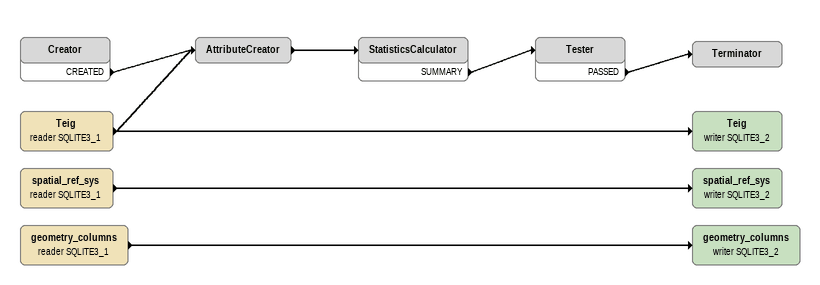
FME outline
Teig (reader SQLITE3_1)
    -> Teig (writer SQLITE3_2)
    -> AttributeCreator
Teig (writer SQLITE3_2)
spatial_ref_sys (reader SQLITE3_1)
    -> spatial_ref_sys (writer SQLITE3_2)
spatial_ref_sys (writer SQLITE3_2)
geometry_columns (reader SQLITE3_1)
    -> geometry_columns (writer SQLITE3_2)
geometry_columns (writer SQLITE3_2)
Creator
    CREATED -> AttributeCreator
AttributeCreator
    -> StatisticsCalculator
StatisticsCalculator
    SUMMARY -> Tester
Tester
    PASSED -> Terminator
Terminator
